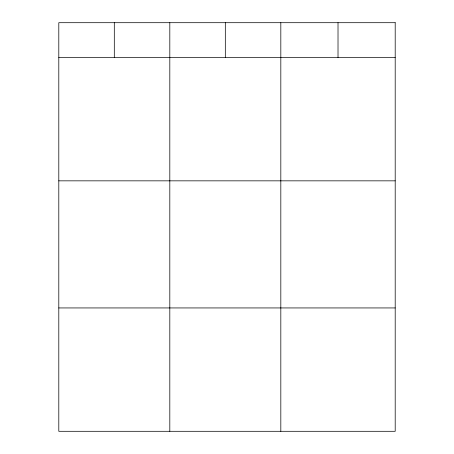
<?xml version="1.0" encoding="UTF-8"?>
<svg xmlns="http://www.w3.org/2000/svg" width="454" height="454" viewBox="0 0 454 454"><rect width="100%" height="100%" fill="white"/><g stroke="black" fill="none" stroke-linecap="round" stroke-linejoin="round"><path stroke-width="0.68" d="M58.799 57.482L395.201 57.482M58.799 180.84L395.201 180.84M58.799 307.943L395.201 307.943M338.014 22.7L338.014 57.482M280.822 22.7L280.822 431.3M225.32 22.7L225.32 57.482M169.813 22.7L169.813 431.3M114.306 22.7L114.306 57.482M395.201 22.7L58.799 22.7L58.799 431.3L395.201 431.3L395.201 22.7"/></g></svg>
